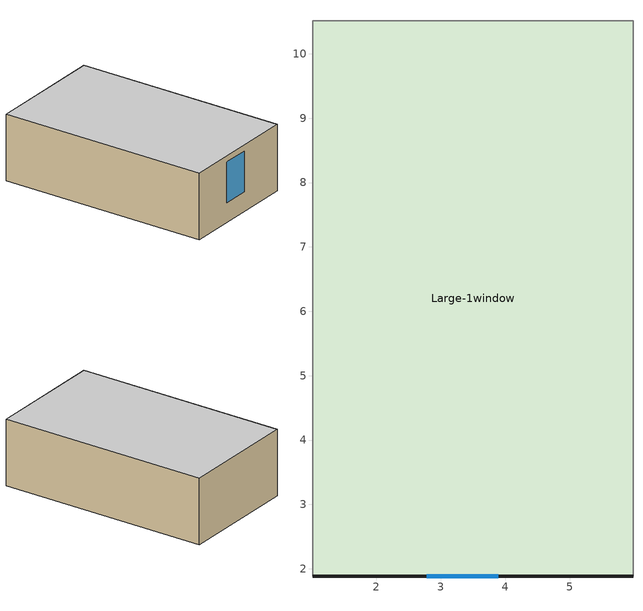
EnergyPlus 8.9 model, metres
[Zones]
Large-1window
 floor ground (ExtSlabCarpet): 5.99,10.52 5.99,1.88 1.01,1.88 1.01,10.52 z0
 wall outside (Wall): 1.01,1.88 5.99,1.88 z0:2.71
 wall adiabatic (Interior Partition 3): 5.99,1.88 5.99,10.52 1.01,10.52 1.01,1.88 z0:2.71
 window (window): 2.79,1.88 3.89,1.88 z0.79:2.46
 ceiling adiabatic (Interior Ceiling 3): 5.99,1.88 5.99,10.52 1.01,10.52 1.01,1.88 z2.71
[Building]
Building 1
[Site:Location]
Phoenix Sky Harbor Intl Ap: Latitude {deg}=33.45; Longitude {deg}=-111.98; Time Zone {hr}=-7; Elevation {m}=337
[SizingPeriod:DesignDay] Day of Month=21; Dry-Bulb Temperature Range Modifier Type=DefaultMultipliers; Barometric Pressure {Pa}=97342; Rain Indicator=No; Snow Indicator=No; Daylight Saving Time Indicator=No
Name | Month | Day Type | Maximum Dry-Bulb Temperature {C} | Daily Dry-Bulb Temperature Range {deltaC} | Humidity Condition Type | Wetbulb or DewPoint at Maximum Dry-Bulb {C} | Wind Speed {m/s} | Wind Direction {deg} | Solar Model Indicator | ASHRAE Clear Sky Optical Depth for Beam Irradiance (taub) | ASHRAE Clear Sky Optical Depth for Diffuse Irradiance (taud) | Enthalpy at Maximum Dry-Bulb {J/kg} | Sky Clearness
Phoenix Sky Harbor Intl Ap Ann Clg .4% Condns DB=>MWB | 7 | SummerDesignDay | 43.4 | 12 | Wetbulb | 21.1 | 4.1 | 260 | ASHRAETau | 0.588 | 1.653
Phoenix Sky Harbor Intl Ap Ann Clg .4% Condns DP=>MDB | 7 | SummerDesignDay | 28.1 | 12 | Dewpoint | 21.8 | 4.1 | 260 | ASHRAETau | 0.588 | 1.653
Phoenix Sky Harbor Intl Ap Ann Clg .4% Condns Enth=>MDB | 7 | SummerDesignDay | 35.3 | 12 | Enthalpy |  | 4.1 | 260 | ASHRAETau | 0.588 | 1.653 | 75600
Phoenix Sky Harbor Intl Ap Ann Clg .4% Condns WB=>MDB | 7 | SummerDesignDay | 35.8 | 12 | Wetbulb | 24.5 | 4.1 | 260 | ASHRAETau | 0.588 | 1.653
Phoenix Sky Harbor Intl Ap Ann Htg 99.6% Condns DB | 12 | WinterDesignDay | 3.7 | 0 | Wetbulb | 3.7 | 1.7 | 100 | ASHRAEClearSky |  |  |  | 0
Phoenix Sky Harbor Intl Ap Ann Htg Wind 99.6% Condns WS=>MCDB | 12 | WinterDesignDay | 14.8 | 0 | Wetbulb | 14.8 | 8.2 | 100 | ASHRAEClearSky |  |  |  | 0
Phoenix Sky Harbor Intl Ap Ann Hum_n 99.6% Condns DP=>MCDB | 12 | WinterDesignDay | 15.4 | 0 | Dewpoint | -14.5 | 1.7 | 100 | ASHRAEClearSky |  |  |  | 0
[Material] Thermal Absorptance=0.9
Name | Roughness | Thickness {m} | Conductivity {W/m-K} | Density {kg/m3} | Specific Heat {J/kg-K} | Solar Absorptance | Visible Absorptance
F16 Acoustic tile | MediumSmooth | 0.0191 | 0.06 | 368 | 590 | 0.3 | 0.3
G05 25mm wood | MediumSmooth | 0.0254 | 0.15 | 608 | 1630 | 0.5 | 0.5
M11 100mm lightweight concrete | MediumRough | 0.1016 | 0.53 | 1280 | 840 | 0.5 | 0.5
MAT-CC05 4 HW CONCRETE | Rough | 0.1016 | 1.311 | 2240 | 836.8 | 0.85 | 0.85
[Material:NoMass] Thermal Absorptance=0.9
Name | Roughness | Thermal Resistance {m2-K/W} | Solar Absorptance | Visible Absorptance
CP02 CARPET PAD 2 | MediumRough | 0.190199 | 0.8 | 0.8
NoMass Wall | Smooth | 3.34609 | 0.7 | 0.7
NoMassGravel | Smooth | 1.40888 | 0.7 | 0.7
[Material:AirGap]
F05 Ceiling air space resistance: Thermal Resistance {m2-K/W}=0.18
[WindowMaterial:SimpleGlazingSystem]
TypicalWindow U0.32 SHGC0.25: U-Factor {W/m2-K}=1.81704; Solar Heat Gain Coefficient=0.25; Visible Transmittance=0.65
[WindowMaterial:Blind]
Window Material Blind 1: Slat Orientation=Horizontal; Slat Width {m}=0.025; Slat Separation {m}=0.01875; Slat Thickness {m}=0.001; Slat Angle {deg}=45; Slat Conductivity {W/m-K}=221; Slat Beam Solar Transmittance=0; Front Side Slat Beam Solar Reflectance=0.5; Back Side Slat Beam Solar Reflectance=0.5; Slat Diffuse Solar Transmittance=0; Front Side Slat Diffuse Solar Reflectance=0.5; Back Side Slat Diffuse Solar Reflectance=0.5; Slat Beam Visible Transmittance=0; Front Side Slat Beam Visible Reflectance=0.5; Back Side Slat Beam Visible Reflectance=0.5; Slat Diffuse Visible Transmittance=0; Front Side Slat Diffuse Visible Reflectance=0.5; Back Side Slat Diffuse Visible Reflectance=0.5; Slat Infrared Hemispherical Transmittance=0; Front Side Slat Infrared Hemispherical Emissivity=0.9; Back Side Slat Infrared Hemispherical Emissivity=0.9; Blind to Glass Distance {m}=0.05; Blind Top Opening Multiplier=0.5; Blind Bottom Opening Multiplier=0.5; Blind Left Side Opening Multiplier=0.5; Blind Right Side Opening Multiplier=0.5; Minimum Slat Angle {deg}=0; Maximum Slat Angle {deg}=180
[Construction]
ExtSlabCarpet: NoMassGravel, MAT-CC05 4 HW CONCRETE, CP02 CARPET PAD 2
Interior Ceiling 3: M11 100mm lightweight concrete, F05 Ceiling air space resistance, F16 Acoustic tile
Interior Partition 3: G05 25mm wood
Wall: NoMass Wall
window: TypicalWindow U0.32 SHGC0.25
[WindowProperty:ShadingControl]
Shading Control 1: Shading Type=InteriorBlind; Shading Control Type=OnIfHighSolarOnWindow; Setpoint {W/m2, W or deg C}=27; Shading Control Is Scheduled=No; Glare Control Is Active=No; Shading Device Material=Window Material Blind 1
[Zone]
Large-1window
[ZoneVentilation:DesignFlowRate] Zone or ZoneList=Large-1window
Name | Schedule | Design Flow Rate Calculation Method | Flow Rate per Person {m3/s-person} | Flow Rate per Zone Floor Area {m3/s-m2}
Large-1window Ventilation per Person | SmallHotel GuestRoom Occ | Flow/Person | 0.00235974
Large-1window Ventilation per Floor Area | Always_On | Flow/Area |  | 0.0003048
[DesignSpecification:OutdoorAir]
90.1-2010 - SmHotel - GuestRoom Ventilation: Outdoor Air Method=Sum; Outdoor Air Flow per Person {m3/s-person}=0.00235974; Outdoor Air Flow per Zone Floor Area {m3/s-m2}=0.0003048; Outdoor Air Flow per Zone {m3/s}=0; Outdoor Air Flow Air Changes per Hour {1/hr}=0
[DesignSpecification:ZoneAirDistribution]
Large-1window Design Spec Zone Air Dist: Zone Air Distribution Effectiveness in Cooling Mode=1; Zone Air Distribution Effectiveness in Heating Mode=1
[Sizing:Zone]
Large-1window: Zone Cooling Design Supply Air Temperature Input Method=SupplyAirTemperature; Zone Cooling Design Supply Air Temperature {C}=14; Zone Cooling Design Supply Air Temperature Difference {deltaC}=11.11; Zone Heating Design Supply Air Temperature Input Method=SupplyAirTemperature; Zone Heating Design Supply Air Temperature {C}=40; Zone Heating Design Supply Air Temperature Difference {deltaC}=11.11; Zone Cooling Design Supply Air Humidity Ratio {kgWater/kgDryAir}=0.0085; Zone Heating Design Supply Air Humidity Ratio {kgWater/kgDryAir}=0.008; Design Specification Outdoor Air Object=90.1-2010 - SmHotel - GuestRoom Ventilation; Cooling Design Air Flow Method=DesignDay; Cooling Design Air Flow Rate {m3/s}=0; Cooling Minimum Air Flow per Zone Floor Area {m3/s-m2}=0.000762; Cooling Minimum Air Flow {m3/s}=0; Cooling Minimum Air Flow Fraction=0; Heating Design Air Flow Method=DesignDay; Heating Design Air Flow Rate {m3/s}=0; Heating Maximum Air Flow per Zone Floor Area {m3/s-m2}=0.002032; Heating Maximum Air Flow {m3/s}=0.141576; Heating Maximum Air Flow Fraction=0.3; Design Specification Zone Air Distribution Object=Large-1window Design Spec Zone Air Dist; Account for Dedicated Outdoor Air System=No
[ZoneControl:Thermostat]
Large-1window Thermostat: Zone or ZoneList=Large-1window; Control Type Schedule=Large-1window Thermostat Schedule; Control 1=Thermostat Setpoint Dual Setpoint 1
[ThermostatSetpoint:DualSetpoint]
Thermostat Setpoint Dual Setpoint 1: Heating Setpoint Temperature Schedule=SmallHotel HtgSetp; Cooling Setpoint Temperature Schedule=SmallHotel ClgSetp
[Schedule:Day:Interval]
SmallHotel HtgSetp Default Schedule; SmallHotel HtgSetp Summer Design Day; SmallHotel HtgSetp Winter Design Day: No, 24:00, 21
SmallHotel ClgSetp Default Schedule; SmallHotel ClgSetp Summer Design Day; SmallHotel ClgSetp Winter Design Day: No, 24:00, 24
SmallHotel GuestRoom Occ Default Schedule 1: No, 06:00, 0.65, 07:00, 0.5, 09:00, 0.28, 15:00, 0.13, 16:00, 0.2, 19:00, 0.35, 21:00, 0.5, 22:00, 0.58, 24:00, 0.65
SmallHotel GuestRoom Occ Rule 1 Day Schedule 1: No, 06:00, 0.65, 07:00, 0.5, 09:00, 0.34, 17:00, 0.2, 18:00, 0.34, 19:00, 0.35, 21:00, 0.65, 24:00, 0.5
SmallHotel GuestRoom Occ Summer Design Day: No, 24:00, 1
SmallHotel GuestRoom Occ Winter Design Day: No, 24:00, 0
[Schedule:Week:Daily]
Schedule:Week:Daily {4578e033-13a6-4fbd-972f-af282c803f89}: SmallHotel HtgSetp Default Schedule, SmallHotel HtgSetp Default Schedule, SmallHotel HtgSetp Default Schedule, SmallHotel HtgSetp Default Schedule, SmallHotel HtgSetp Default Schedule, SmallHotel HtgSetp Default Schedule, SmallHotel HtgSetp Default Schedule, SmallHotel HtgSetp Default Schedule, SmallHotel HtgSetp Summer Design Day, SmallHotel HtgSetp Winter Design Day, SmallHotel HtgSetp Default Schedule, SmallHotel HtgSetp Default Schedule
Schedule:Week:Daily {4b348587-a71d-43a7-91da-b9f631430849}: SmallHotel ClgSetp Default Schedule, SmallHotel ClgSetp Default Schedule, SmallHotel ClgSetp Default Schedule, SmallHotel ClgSetp Default Schedule, SmallHotel ClgSetp Default Schedule, SmallHotel ClgSetp Default Schedule, SmallHotel ClgSetp Default Schedule, SmallHotel ClgSetp Default Schedule, SmallHotel ClgSetp Summer Design Day, SmallHotel ClgSetp Winter Design Day, SmallHotel ClgSetp Default Schedule, SmallHotel ClgSetp Default Schedule
Schedule:Week:Daily {cd29097b-2dc1-4fb7-901c-7760e204f0a3}: SmallHotel GuestRoom Occ Rule 1 Day Schedule 1, SmallHotel GuestRoom Occ Default Schedule 1, SmallHotel GuestRoom Occ Default Schedule 1, SmallHotel GuestRoom Occ Default Schedule 1, SmallHotel GuestRoom Occ Default Schedule 1, SmallHotel GuestRoom Occ Default Schedule 1, SmallHotel GuestRoom Occ Rule 1 Day Schedule 1, SmallHotel GuestRoom Occ Default Schedule 1, SmallHotel GuestRoom Occ Summer Design Day, SmallHotel GuestRoom Occ Winter Design Day, SmallHotel GuestRoom Occ Default Schedule 1, SmallHotel GuestRoom Occ Default Schedule 1
[Schedule:Year]
SmallHotel HtgSetp: Schedule:Week:Daily {4578e033-13a6-4fbd-972f-af282c803f89}, 1, 1, 12, 31
SmallHotel ClgSetp: Schedule:Week:Daily {4b348587-a71d-43a7-91da-b9f631430849}, 1, 1, 12, 31
SmallHotel GuestRoom Occ: Schedule:Week:Daily {cd29097b-2dc1-4fb7-901c-7760e204f0a3}, 1, 1, 12, 31
[Schedule:Compact]
Large-1window Thermostat Schedule: Through: 12/31, For: AllDays, Until: 24:00, 4
[Schedule:Constant]
Always_On: Hourly Value=1
